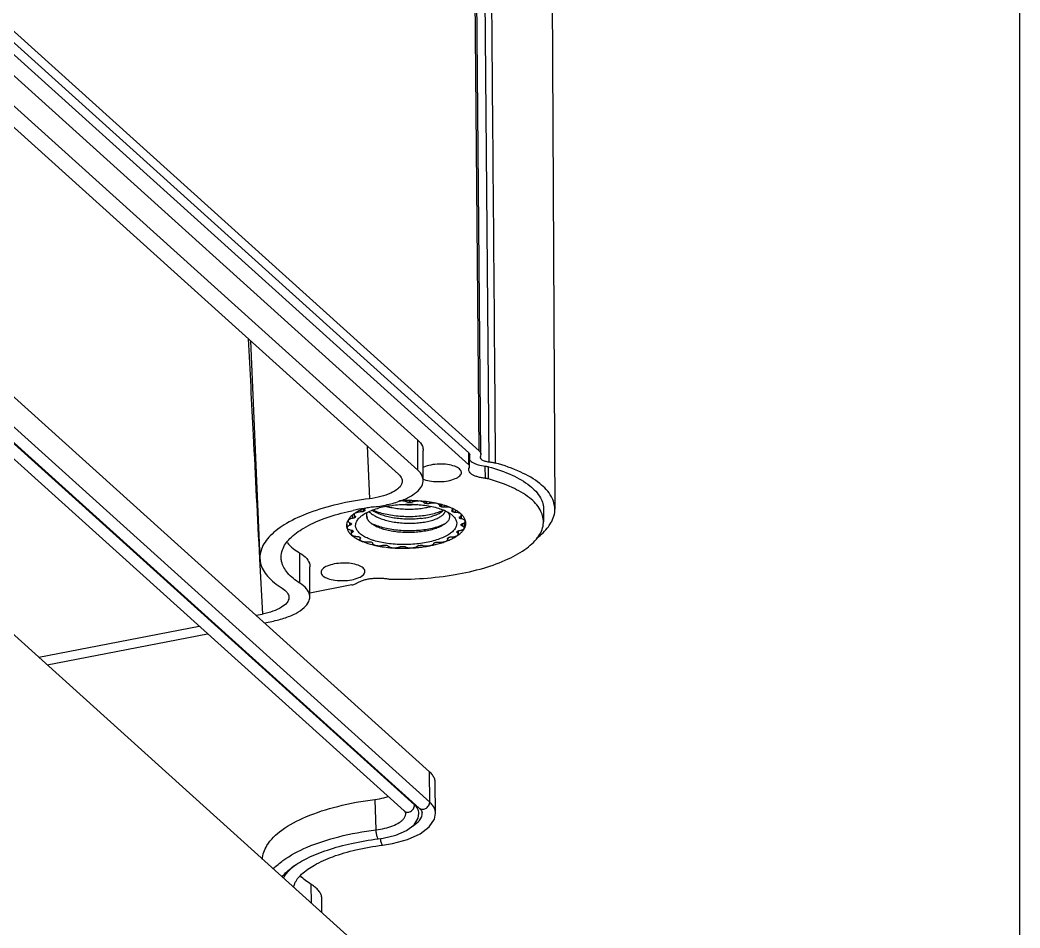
# Model space of a CAD drawing. Header units: millimetres. Extents: x 306 to 1885, y 393 to 1000.
# Drawn here: x 590.68 to 636.15, y 617.01 to 658.31 of the extents above; entities that cross this region are included whole.
import ezdxf

# ---------------------------------------------------------------- set-up
doc = ezdxf.new("R2010")
doc.units = ezdxf.units.MM

# ---------------------------------------------------------------- blocks, each defined once
blk = doc.blocks.new('u51')
at = {"color": 7}
for p, q in [((-61.33, 43.255), (-24.003, 9.597)), ((-53.505, 36.199), (-53.501, 35.586)), ((-53.027, 35.769), (-53.02, 34.924)), ((-56.066, 32.845), (-56.291, 32.811)), ((-56.26, 33.129), (-56.26, 33.129)), ((-56.066, 32.845), (-56.066, 32.844)), ((-55.911, 31.053), (-55.95, 32.438)), ((-57.877, 31.908), (-57.915, 31.688)), ((-58.665, 31.673), (-58.656, 30.295)), ((-58.025, 31.557), (-58.064, 31.664)), ((-57.927, 31.446), (-58.025, 31.557)), ((-57.927, 31.446), (-23.508, 0.409)), ((-57.239, 31.579), (-22.82, 0.542)), ((-58.402, 31.174), (-58.392, 29.794)), ((-58.402, 31.174), (-23.985, 0.138)), ((-57.714, 31.306), (-23.296, 0.271)), ((-58.392, 29.794), (-23.974, -1.242)), ((-41.004, 24.927), (-48.303, 23.521)), ((-40.62, 24.581), (-47.919, 23.175)), ((-50.884, 23.023), (-51.143, 22.973)), ((-50.5, 22.677), (-50.794, 22.621)), ((-50.664, 20.103), (-50.794, 22.621)), ((-52.952, 21.841), (-52.957, 20.47)), ((-54.861, 21.299), (-52.952, 21.667)), ((-52.503, 21.219), (-52.502, 19.845)), ((-50.253, 10.189), (-50.681, 20.102)), ((-59.223, 19.168), (-59.225, 19.219)), ((-59.225, 19.219), (-59.216, 19.185)), ((-59.218, 19.176), (-59.219, 19.196)), ((-55.804, 19.392), (-55.804, 19.395)), ((-55.804, 19.393), (-55.804, 19.395)), ((-55.804, 19.392), (-55.804, 19.393)), ((-55.245, 19.176), (-55.244, 19.139)), ((-55.227, 19.126), (-55.229, 19.217)), ((-55.227, 19.124), (-55.229, 19.126)), ((-59.97, 18.47), (-59.975, 18.698)), ((-59.697, 18.839), (-59.7, 18.98)), ((-59.659, 18.863), (-59.66, 18.921)), ((-54.915, 18.846), (-54.92, 18.861)), ((-54.891, 18.897), (-54.889, 18.82)), ((-54.826, 18.799), (-54.83, 18.974)), ((-54.641, 18.53), (-54.644, 18.69)), ((-63.585, 17.882), (-63.578, 18.432)), ((-59.872, 18.514), (-59.874, 18.609)), ((-59.836, 18.125), (-59.84, 18.291)), ((-59.827, 18.567), (-59.827, 18.562)), ((-59.756, 18.208), (-59.757, 18.253)), ((-59.751, 18.244), (-59.751, 18.218)), ((-59.751, 18.244), (-59.746, 18.229)), ((-55.523, 18.13), (-55.553, 18.254)), ((-55.013, 18.177), (-55.014, 18.221)), ((-55.005, 18.23), (-55.004, 18.169)), ((-54.911, 18.267), (-54.908, 18.135)), ((-54.84, 18.523), (-54.84, 18.528)), ((-54.838, 18.538), (-54.838, 18.515)), ((-54.776, 18.584), (-54.773, 18.472)), ((-63.902, -20.124), (-64.096, 17.852)), ((-59.557, 17.892), (-59.559, 17.998)), ((-59.447, 17.841), (-59.45, 17.973)), ((-59.437, 17.965), (-59.436, 17.884)), ((-59.436, 17.836), (-59.437, 17.873)), ((-59.06, 17.683), (-59.061, 17.758)), ((-58.934, 17.652), (-58.936, 17.748)), ((-58.918, 17.742), (-58.915, 17.647)), ((-55.442, 17.871), (-55.451, 17.905)), ((-55.441, 17.827), (-55.442, 17.872)), ((-55.413, 17.835), (-55.416, 17.945)), ((-55.4, 17.953), (-55.398, 17.842)), ((-55.283, 17.977), (-55.281, 17.895)), ((-54.966, 18.086), (-54.966, 18.11)), ((-58.863, 17.698), (-58.863, 17.697)), ((-58.863, 17.697), (-58.863, 17.695)), ((-58.861, 17.634), (-58.863, 17.695)), ((-58.393, 17.534), (-58.394, 17.596)), ((-58.263, 17.521), (-58.265, 17.602)), ((-58.243, 17.599), (-58.241, 17.518)), ((-58.154, 17.563), (-58.153, 17.509)), ((-57.622, 17.471), (-57.623, 17.526)), ((-57.501, 17.472), (-57.503, 17.548)), ((-57.479, 17.547), (-57.477, 17.473)), ((-57.366, 17.525), (-57.365, 17.474)), ((-55.554, 14.97), (-55.663, 17.377)), ((-61.078, 16.477), (-61.078, 15.92)), ((-60.938, 16.451), (-60.931, 15.893)), ((-58.107, 16.549), (-58.11, 15.18)), ((-60.206, 15.958), (-60.218, 15.918)), ((-57.861, 16.079), (-57.863, 14.71)), ((-57.861, 16.079), (-23.443, -14.957)), ((-56.988, 16.263), (-22.54, -14.8)), ((-60.811, -16.568), (-61.093, 15.697)), ((-60.71, 15.44), (-60.696, 15.492)), ((-60.219, 15.843), (-60.225, 15.367)), ((-60.178, 15.842), (-60.184, 15.288)), ((-22.852, -17.816), (-60.178, 15.842)), ((-60.734, 15.352), (-60.71, 15.44)), ((-60.734, 15.352), (-60.454, -16.913)), ((-60.651, 15.197), (-23.327, -18.46)), ((-60.651, 15.197), (-60.374, -16.912)), ((-22.858, -18.37), (-60.184, 15.288)), ((-57.863, 14.71), (-23.422, -16.348))]:
    blk.add_line(p, q, dxfattribs=at)
for points in [[(-56.26, 33.129), (-56.707, 33.057), (-57.398, 32.873), (-57.972, 32.618), (-58.383, 32.306), (-58.614, 31.95), (-58.665, 31.673)], [(-56.291, 32.811), (-56.86, 32.673), (-57.352, 32.462), (-57.69, 32.205), (-57.877, 31.908)], [(-57.239, 31.579), (-57.294, 31.64), (-57.315, 31.686)]]:
    blk.add_lwpolyline(points, dxfattribs=at)
for centre, radius, start, end in [((-57.668, 32.647), 1.526, 6.9198, 9.6827), ((-57.298, 13.734), 5.888, 97.8388, 100.8866), ((-57.239, 13.314), 6.312, 95.5584, 97.846), ((-57.204, 12.961), 6.667, 93.961, 95.564), ((-57.195, 12.839), 6.789, 90.9015, 93.9699), ((-57.196, 12.906), 6.722, 88.7047, 90.9003), ((-57.195, 12.954), 6.674, 87.4049, 88.7036), ((-57.188, 13.102), 6.526, 86.265, 87.408), ((-57.174, 13.32), 6.308, 85.3669, 86.2634), ((-57.155, 13.551), 6.076, 83.8633, 85.3705), ((-57.108, 13.962), 5.662, 80.3217, 83.8854), ((-58.594, 17.461), 1.918, 121.1411, 123.4348), ((-58.363, 17.079), 2.364, 116.579, 121.1369), ((-58.18, 16.713), 2.774, 112.6715, 116.5774), ((-58.237, 17.106), 2.277, 116.4351, 116.8704), ((-57.953, 16.17), 3.362, 109.3671, 112.6699), ((-57.733, 15.546), 4.023, 105.8115, 109.3823), ((-57.559, 14.937), 4.657, 103.0359, 105.8197), ((-57.564, 15.302), 4.206, 105.1323, 105.4215), ((-57.389, 14.204), 5.409, 100.8789, 103.0428), ((-57.245, 13.714), 5.827, 96.8695, 97.1022), ((-57.206, 13.311), 6.232, 89.6079, 89.8304), ((-57.119, 14.357), 5.181, 82.0349, 82.2865), ((-57.009, 14.551), 5.065, 78.5653, 80.3126), ((-56.904, 15.07), 4.535, 77.0033, 78.5587), ((-56.824, 15.421), 4.175, 75.616, 76.9994), ((-56.694, 15.911), 3.668, 71.2592, 75.6738), ((-56.712, 16.204), 3.288, 72.6214, 72.9622), ((-56.485, 16.529), 3.016, 68.2011, 71.2461), ((-56.31, 16.969), 2.543, 65.3918, 68.1797), ((-56.221, 17.167), 2.325, 64.2086, 65.3646), ((-56.024, 17.804), 1.542, 58.4049, 58.8778), ((-59.437, 18.426), 0.62, 153.1648, 154.2916), ((-59.39, 18.402), 0.674, 148.3514, 153.1137), ((-59.304, 18.348), 0.775, 142.6697, 148.33), ((-58.795, 17.767), 1.551, 123.4552, 125.6232), ((-58.996, 18.221), 0.922, 135.3472, 136.1423), ((-55.407, 18.519), 0.59, 32.5586, 33.6293), ((-54.93, 18.173), 0.635, 80.5055, 80.6401), ((-55.129, 18.578), 0.51, 12.9908, 17.8092), ((-55.1, 18.585), 0.481, 11.5219, 12.9571), ((-59.629, 18.496), 0.416, 182.2267, 185.7591), ((-59.589, 18.501), 0.457, 185.8209, 193.0299), ((-59.965, 18.401), 0.0566, 173.0653, 180.5784), ((-59.419, 18.493), 0.414, 170.3398, 171.6966), ((-59.26, 18.571), 0.59, 212.5586, 213.6293), ((-58.432, 17.324), 1.363, 117.5058, 120.3426), ((-56.694, 16.612), 2.112, 62.8107, 66.6308), ((-55.67, 18.869), 0.922, 315.3472, 316.1423), ((-55.248, 18.597), 0.414, 350.3398, 351.6966), ((-55.205, 18.652), 0.594, 333.127, 337.5555), ((-55.02, 18.596), 0.399, 350.1901, 357.4598), ((-55.012, 18.595), 0.392, 357.5496, 2.2357), ((-59.27, 18.685), 0.832, 224.7131, 225.6654), ((-59.78, 18.117), 0.0568, 181.5053, 194.8776), ((-58.495, 19.823), 2.213, 242.7829, 244.2101), ((-58.461, 19.891), 2.29, 244.2045, 244.6076), ((-58.641, 19.288), 1.544, 238.4052, 238.969), ((-57.954, 20.886), 3.288, 252.6214, 252.9622), ((-57.228, 21.941), 4.295, 280.8359, 285.2034), ((-57.548, 30.825), 13.183, 277.2474, 278.1143), ((-56.765, 15.778), 2.323, 65.5608, 67.1602), ((-56.511, 16.882), 1.247, 54.6748, 58.2415), ((-57.473, 30.302), 12.654, 278.1125, 279.2822), ((-56.189, 17.461), 0.733, 42.8297, 43.5382), ((-55.802, 18.124), 0.279, 359.454, 1.2911), ((-55.807, 18.124), 0.284, 357.7624, 359.4544), ((-57.338, 29.496), 11.836, 279.2688, 281.7416), ((-56.429, 19.984), 2.277, 296.4351, 296.8704), ((-55.752, 19.155), 1.345, 306.3057, 306.9685), ((-57.547, 22.733), 5.181, 262.0349, 262.2865), ((-57.46, 23.78), 6.232, 269.6079, 269.8304)]:
    blk.add_arc(centre, radius, start, end, dxfattribs=at)
for points, start_tangent, end_tangent in [([(-53.501, 35.586), (-53.495, 35.507), (-53.445, 35.352), (-53.348, 35.201), (-53.205, 35.058), (-53.02, 34.924)], (0.005967, -0.999982), (0.848433, -0.529303)), ([(-52.219, 35.047), (-52.265, 34.883), (-52.579, 34.459), (-53.158, 34.04), (-53.995, 33.657), (-55.05, 33.345), (-56.26, 33.129)], (-0.17193, -0.985109), (-0.992005, -0.126198)), ([(-51.695, 34.568), (-52.147, 34.14), (-52.84, 33.724), (-53.751, 33.354), (-54.843, 33.055), (-56.066, 32.844)], (-0.615172, -0.788393), (-0.992005, -0.126198)), ([(-53.02, 34.924), (-52.523, 34.526)], (0.848433, -0.529303), (0.6737, -0.739005)), ([(-51.758, 34.629), (-51.786, 34.58), (-52.301, 34.028)], (-0.478842, -0.877901), (-0.792347, -0.61007)), ([(-51.297, 34.208), (-51.731, 33.832), (-52.826, 33.228), (-54.266, 32.752), (-55.95, 32.438)], (-0.68091, -0.732368), (-0.992005, -0.126198)), ([(-50.798, 33.778), (-51.001, 33.145), (-51.676, 32.452), (-52.775, 31.846), (-54.22, 31.368), (-55.911, 31.053)], (-0.043588, -0.99905), (-0.992005, -0.126198)), ([(-56.205, 33.059), (-56.252, 33.128), (-56.258, 33.126)], (-0.340531, 0.940233), (-0.877519, -0.479543)), ([(-56.164, 32.904), (-56.205, 33.059)], (-0.168115, 0.985767), (-0.340531, 0.940233)), ([(-55.95, 32.438), (-55.969, 32.619), (-56.01, 32.774), (-56.058, 32.844), (-56.064, 32.841)], (-0.028632, 0.99959), (-0.878163, -0.478361)), ([(-55.95, 32.438), (-56.367, 32.362), (-56.732, 32.249), (-57.02, 32.105), (-57.131, 32.024), (-57.218, 31.938), (-57.29, 31.821)], (-0.992005, -0.126198), (-0.382847, -0.923812)), ([(-58.03, 31.855), (-58.062, 31.664)], (-0.357041, -0.934089), (0.036486, -0.999334)), ([(-57.657, 32.251), (-57.807, 32.14), (-58.03, 31.855)], (-0.839882, -0.542769), (-0.357041, -0.934089)), ([(-58.665, 31.67), (-58.662, 31.623), (-58.623, 31.469), (-58.536, 31.318), (-58.402, 31.174)], (0.00524, -0.999986), (0.742655, -0.669674)), ([(-57.927, 31.446), (-58.049, 31.5), (-58.218, 31.468), (-58.352, 31.343), (-58.402, 31.174)], (-0.752184, 0.658953), (0.00743, -0.999972)), ([(-57.912, 31.688), (-57.897, 31.571)], (-0.007375, -0.999973), (0.275325, -0.961351)), ([(-57.897, 31.571), (-57.864, 31.491)], (0.275325, -0.961351), (0.46619, -0.884685)), ([(-57.864, 31.491), (-57.714, 31.306)], (0.46619, -0.884685), (0.742655, -0.669674)), ([(-57.239, 31.578), (-57.361, 31.633), (-57.529, 31.6), (-57.664, 31.476), (-57.714, 31.306)], (-0.752565, 0.658518), (0.00743, -0.999972)), ([(-57.29, 31.821), (-57.309, 31.761), (-57.315, 31.688)], (-0.382847, -0.923812), (0.041272, -0.999148)), ([(-55.911, 31.053), (-56.321, 30.978), (-56.51, 30.926)], (-0.992005, -0.126198), (-0.954887, -0.29697)), ([(-58.656, 30.295), (-58.654, 30.247), (-58.615, 30.092), (-58.527, 29.94), (-58.392, 29.794)], (0.005228, -0.999986), (0.742655, -0.669674)), ([(-51.143, 22.973), (-51.773, 22.813), (-52.309, 22.592), (-52.695, 22.329), (-52.907, 22.047), (-52.95, 21.841)], (-0.981939, -0.189198), (-0.015453, -0.999881)), ([(-51.999, 21.848), (-52, 21.877), (-51.909, 22.104), (-51.663, 22.314), (-51.275, 22.494), (-50.794, 22.621)], (-0.066508, 0.997786), (0.981939, 0.189198)), ([(-52.95, 21.841), (-52.944, 21.754), (-52.804, 21.473), (-52.503, 21.219)], (-0.015453, -0.999881), (0.848433, -0.529303)), ([(-51.696, 21.448), (-51.924, 21.649), (-51.999, 21.848)], (-0.850824, 0.52545), (-0.066508, 0.997786)), ([(-50.683, 20.102), (-50.707, 20.297), (-51.029, 20.899), (-51.696, 21.448)], (-0.033534, 0.999438), (-0.850824, 0.52545)), ([(-56.639, 21.033), (-58.116, 20.999), (-59.554, 20.827), (-60.859, 20.528), (-61.976, 20.116), (-62.824, 19.619), (-63.371, 19.058), (-63.576, 18.473), (-63.577, 18.433)], (-0.999705, 0.024291), (-0.006425, -0.999979)), ([(-56.487, 21.019), (-56.536, 21.026), (-56.587, 21.031), (-56.639, 21.033)], (-0.986078, 0.166282), (-0.999705, 0.024291)), ([(-55.082, 21.217), (-55.2, 21.15), (-55.345, 21.092), (-55.514, 21.045), (-55.699, 21.011), (-55.896, 20.991), (-56.097, 20.986), (-56.296, 20.995), (-56.487, 21.019)], (-0.823351, -0.567532), (-0.986078, 0.166282)), ([(-54.857, 21.061), (-55.178, 20.966), (-55.39, 20.831), (-55.46, 20.676)], (-0.981939, -0.189198), (0.040513, -0.999179)), ([(-54.861, 21.299), (-54.947, 21.278), (-55.023, 21.25), (-55.082, 21.217)], (-0.981939, -0.189198), (-0.823351, -0.567532)), ([(-53.461, 20.724), (-53.461, 20.729), (-53.543, 20.88), (-53.764, 21.003), (-54.092, 21.081), (-54.476, 21.101), (-54.857, 21.061)], (0.004111, 0.999992), (-0.981939, -0.189198)), ([(-52.503, 21.219), (-51.938, 20.749), (-51.669, 20.238), (-51.649, 20.042)], (0.848433, -0.529303), (-0.002013, -0.999998)), ([(-55.46, 20.676), (-55.378, 20.526), (-55.156, 20.402), (-54.829, 20.325), (-54.445, 20.305), (-54.063, 20.345)], (0.040513, -0.999179), (0.981939, 0.189198)), ([(-54.063, 20.345), (-53.743, 20.44), (-53.531, 20.575), (-53.461, 20.724)], (0.981939, 0.189198), (0.004111, 0.999992)), ([(-52.502, 19.845), (-52.808, 20.1), (-52.95, 20.389), (-52.956, 20.47)], (-0.850334, 0.526243), (0.01639, 0.999866)), ([(-55.663, 17.377), (-54.21, 17.634), (-52.929, 18.016), (-51.891, 18.502), (-51.15, 19.065), (-50.748, 19.674), (-50.683, 20.102)], (0.992236, 0.124367), (-0.033534, 0.999438)), ([(-51.649, 20.042), (-51.706, 19.707), (-52.049, 19.188), (-52.678, 18.71), (-53.562, 18.295), (-54.646, 17.97), (-54.93, 17.907)], (-0.002013, -0.999998), (-0.979011, -0.203805)), ([(-50.149, 10.096), (-50.374, 14.483), (-50.664, 20.103)], (-0.05116, 0.99869), (-0.051655, 0.998665)), ([(-57.301, 19.565), (-57.357, 19.588), (-57.426, 19.604), (-57.505, 19.612), (-57.586, 19.611), (-57.666, 19.602), (-57.739, 19.586), (-57.799, 19.562), (-57.843, 19.534)], (-0.881734, 0.471748), (-0.75116, -0.660121)), ([(-57.188, 19.543), (-57.231, 19.546), (-57.27, 19.553), (-57.301, 19.565)], (-0.999996, 0.002961), (-0.881734, 0.471748)), ([(-57.043, 19.564), (-57.078, 19.552), (-57.119, 19.545), (-57.163, 19.543)], (-0.9122, -0.409745), (-0.999977, 0.006844)), ([(-56.512, 19.527), (-56.547, 19.556), (-56.6, 19.58), (-56.667, 19.598), (-56.744, 19.607), (-56.825, 19.609), (-56.906, 19.601), (-56.98, 19.586), (-57.043, 19.564)], (-0.630583, 0.776122), (-0.9122, -0.409745)), ([(-51.929, 19.369), (-51.934, 19.376), (-52.502, 19.845)], (-0.644267, 0.764801), (-0.850334, 0.526243)), ([(-63.264, 19.171), (-63.28, 19.159), (-63.804, 18.649)], (-0.801942, -0.597402), (-0.595181, -0.803592)), ([(-59.383, 19.113), (-59.464, 19.108), (-59.54, 19.094), (-59.606, 19.073), (-59.656, 19.046), (-59.689, 19.015), (-59.7, 18.983), (-59.7, 18.98)], (-0.999837, -0.018034), (0.032766, -0.999463)), ([(-59.266, 19.138), (-59.299, 19.125), (-59.339, 19.117), (-59.383, 19.113)], (-0.892024, -0.451987), (-0.999837, -0.018034)), ([(-59.222, 19.167), (-59.228, 19.161), (-59.251, 19.145)], (-0.603815, -0.797124), (-0.895433, -0.445197)), ([(-58.81, 19.348), (-58.891, 19.352), (-58.972, 19.348), (-59.05, 19.336), (-59.118, 19.316), (-59.172, 19.291), (-59.208, 19.261), (-59.224, 19.228), (-59.225, 19.219)], (-0.993815, 0.111051), (0.031919, -0.99949)), ([(-59.222, 19.03), (-59.105, 19.094), (-58.853, 19.202), (-58.565, 19.294), (-58.246, 19.368)], (0.859496, 0.511142), (0.981939, 0.189198)), ([(-59.217, 19.178), (-59.222, 19.167)], (-0.228814, -0.97347), (-0.603815, -0.797124)), ([(-59.216, 19.185), (-59.217, 19.178)], (0.027676, -0.999617), (-0.228814, -0.97347)), ([(-58.682, 19.357), (-58.723, 19.349), (-58.767, 19.345), (-58.81, 19.348)], (-0.963994, -0.265923), (-0.993815, 0.111051)), ([(-58.592, 19.407), (-58.604, 19.39), (-58.628, 19.374), (-58.662, 19.362)], (-0.289178, -0.957275), (-0.965324, -0.261055)), ([(-58.093, 19.503), (-58.164, 19.518), (-58.244, 19.524), (-58.326, 19.522), (-58.405, 19.511), (-58.475, 19.493), (-58.532, 19.468), (-58.572, 19.439), (-58.592, 19.407)], (-0.964741, 0.263202), (-0.289178, -0.957275)), ([(-58.246, 19.368), (-57.904, 19.421), (-57.549, 19.453), (-57.188, 19.463), (-56.831, 19.45), (-56.486, 19.415), (-56.162, 19.358), (-55.867, 19.281), (-55.8, 19.259)], (0.981939, 0.189198), (0.947804, -0.318854)), ([(-57.966, 19.496), (-58.01, 19.493), (-58.053, 19.496), (-58.093, 19.503)], (-0.992327, -0.123641), (-0.964741, 0.263202)), ([(-57.843, 19.534), (-57.867, 19.519), (-57.901, 19.507), (-57.942, 19.499)], (-0.75116, -0.660121), (-0.992821, -0.119611)), ([(-56.424, 19.492), (-56.462, 19.5), (-56.493, 19.512), (-56.512, 19.527)], (-0.990951, 0.134223), (-0.630583, 0.776122)), ([(-56.272, 19.494), (-56.314, 19.487), (-56.358, 19.485), (-56.401, 19.489)], (-0.971919, -0.235315), (-0.990352, 0.138574)), ([(-55.804, 19.395), (-55.814, 19.426), (-55.845, 19.455), (-55.894, 19.48), (-55.959, 19.499), (-56.034, 19.51), (-56.115, 19.513), (-56.196, 19.508), (-56.272, 19.494)], (-0.029555, 0.999563), (-0.971919, -0.235315)), ([(-55.797, 19.376), (-55.804, 19.392)], (-0.591737, 0.806131), (-0.030554, 0.999533)), ([(-55.8, 19.259), (-55.608, 19.186), (-55.391, 19.075), (-55.223, 18.952), (-55.106, 18.818), (-55.044, 18.678), (-55.038, 18.534), (-55.089, 18.39), (-55.196, 18.251), (-55.253, 18.197)], (0.947804, -0.318854), (-0.755143, -0.65556)), ([(-55.749, 19.348), (-55.779, 19.36), (-55.797, 19.376)], (-0.956109, 0.293012), (-0.591737, 0.806131)), ([(-55.605, 19.332), (-55.649, 19.33), (-55.692, 19.334), (-55.73, 19.342)], (-0.995189, -0.097977), (-0.954349, 0.298693)), ([(-55.229, 19.217), (-55.236, 19.241), (-55.262, 19.271), (-55.308, 19.298), (-55.37, 19.318), (-55.443, 19.331), (-55.524, 19.336), (-55.605, 19.332)], (-0.038399, 0.999263), (-0.995189, -0.097977)), ([(-55.253, 19.157), (-55.253, 19.159), (-55.245, 19.176)], (-0.038456, 0.99926), (0.632691, 0.774404)), ([(-55.229, 19.126), (-55.247, 19.141), (-55.253, 19.157)], (-0.856877, 0.515521), (-0.038456, 0.99926)), ([(-55.245, 19.176), (-55.23, 19.209), (-55.229, 19.217)], (0.632691, 0.774404), (-0.038399, 0.999263)), ([(-55.107, 19.092), (-55.15, 19.096), (-55.187, 19.105), (-55.216, 19.118)], (-0.999608, 0.027997), (-0.851762, 0.523929)), ([(-55.022, 19.158), (-55.209, 19.261)], (-0.850676, 0.52569), (-0.90035, 0.435167)), ([(-54.892, 19.068), (-55.022, 19.158)], (-0.785818, 0.618458), (-0.850676, 0.52569)), ([(-63.804, 18.649), (-63.87, 18.553), (-64.094, 17.916), (-64.095, 17.852)], (-0.595181, -0.803592), (0.013557, -0.999908)), ([(-59.996, 18.695), (-60.046, 18.512), (-60.046, 18.48)], (-0.433745, -0.901036), (0.038564, -0.999256)), ([(-59.755, 18.823), (-59.83, 18.808), (-59.892, 18.786), (-59.939, 18.758), (-59.967, 18.727), (-59.975, 18.698)], (-0.989319, -0.145765), (0.01242, -0.999923)), ([(-59.975, 18.698), (-59.975, 18.694), (-59.961, 18.662), (-59.927, 18.633), (-59.874, 18.609)], (0.01242, -0.999923), (0.943775, -0.330589)), ([(-59.835, 18.915), (-59.92, 18.818)], (-0.71401, -0.700135), (-0.605529, -0.795823)), ([(-59.698, 19.028), (-59.835, 18.915)], (-0.812556, -0.582883), (-0.71401, -0.700135)), ([(-59.697, 18.839), (-59.716, 18.832), (-59.755, 18.823)], (-0.92583, -0.377941), (-0.989319, -0.145765)), ([(-59.7, 18.98), (-59.691, 18.951), (-59.66, 18.921)], (0.032766, -0.999463), (0.820681, -0.571387)), ([(-59.661, 18.86), (-59.683, 18.845), (-59.697, 18.839)], (-0.692844, -0.721088), (-0.92583, -0.377941)), ([(-59.66, 18.921), (-59.645, 18.905), (-59.642, 18.893)], (0.820681, -0.571387), (0.042201, -0.999109)), ([(-59.642, 18.893), (-59.642, 18.887), (-59.652, 18.87)], (0.042201, -0.999109), (-0.702783, -0.711404)), ([(-59.395, 18.097), (-59.444, 18.138), (-59.561, 18.272), (-59.623, 18.413), (-59.628, 18.556), (-59.577, 18.7), (-59.471, 18.839), (-59.312, 18.972), (-59.222, 19.03)], (-0.785794, 0.618488), (0.859496, 0.511142)), ([(-59.066, 18.542), (-59.044, 18.556), (-58.86, 18.656), (-58.632, 18.745), (-58.369, 18.817), (-58.082, 18.87)], (0.823657, 0.567089), (0.989462, 0.144794)), ([(-59.061, 18.533), (-58.96, 18.581), (-58.72, 18.67), (-58.442, 18.742), (-58.133, 18.795), (-57.802, 18.828), (-57.457, 18.838), (-57.109, 18.826), (-56.766, 18.791), (-56.439, 18.733), (-56.136, 18.653), (-55.865, 18.555), (-55.856, 18.551)], (0.886704, 0.462337), (0.917496, -0.397746)), ([(-58.082, 18.87), (-57.786, 18.902), (-57.477, 18.916), (-57.168, 18.909), (-56.869, 18.882), (-56.587, 18.837), (-56.324, 18.773), (-56.09, 18.692), (-55.893, 18.598), (-55.846, 18.57)], (0.989462, 0.144794), (0.849768, -0.527157)), ([(-54.83, 18.974), (-54.833, 18.992), (-54.856, 19.022), (-54.898, 19.05), (-54.956, 19.071), (-55.028, 19.086), (-55.107, 19.092)], (-0.026693, 0.999644), (-0.999608, 0.027997)), ([(-54.92, 18.861), (-54.92, 18.864), (-54.912, 18.881), (-54.891, 18.897)], (-0.039466, 0.999221), (0.871568, 0.490275)), ([(-54.827, 18.799), (-54.864, 18.808), (-54.892, 18.821), (-54.909, 18.837)], (-0.986686, 0.162638), (-0.538126, 0.842864)), ([(-54.809, 18.996), (-54.892, 19.068)], (-0.708834, 0.705376), (-0.785818, 0.618458)), ([(-54.891, 18.897), (-54.851, 18.927), (-54.832, 18.959), (-54.83, 18.974)], (0.871568, 0.490275), (-0.026693, 0.999644)), ([(-54.645, 18.69), (-54.646, 18.701), (-54.664, 18.732), (-54.702, 18.76), (-54.758, 18.783), (-54.825, 18.799)], (-0.010871, 0.999941), (-0.986301, 0.164955)), ([(-54.694, 18.847), (-54.715, 18.882), (-54.809, 18.996)], (-0.497989, 0.867183), (-0.708834, 0.705376)), ([(-54.776, 18.584), (-54.716, 18.608), (-54.673, 18.636), (-54.649, 18.668), (-54.645, 18.69)], (0.956097, 0.29305), (-0.010871, 0.999941)), ([(-54.644, 18.734), (-54.694, 18.847)], (-0.305261, 0.952269), (-0.497989, 0.867183)), ([(-54.621, 18.61), (-54.63, 18.681)], (-0.038564, 0.999256), (-0.199688, 0.97986)), ([(-63.577, 18.433), (-63.432, 17.887), (-62.949, 17.342), (-62.147, 16.862), (-61.078, 16.477)], (-0.006425, -0.999979), (0.963338, -0.268289)), ([(-60.034, 18.398), (-59.951, 18.208), (-59.862, 18.099)], (0.224168, -0.974551), (0.703527, -0.710668)), ([(-60.022, 18.4), (-60.021, 18.39), (-60.006, 18.362)], (0.010871, -0.999941), (0.651695, -0.758481)), ([(-59.891, 18.506), (-59.95, 18.483), (-59.994, 18.454), (-60.018, 18.422), (-60.021, 18.408)], (-0.956097, -0.29305), (-0.120069, -0.992766)), ([(-60.006, 18.362), (-60.002, 18.358), (-59.964, 18.33), (-59.909, 18.307), (-59.84, 18.291)], (0.651695, -0.758481), (0.986686, -0.162638)), ([(-59.828, 18.552), (-59.838, 18.535), (-59.859, 18.519), (-59.891, 18.506)], (-0.144393, -0.98952), (-0.956097, -0.29305)), ([(-59.874, 18.609), (-59.847, 18.596), (-59.83, 18.58), (-59.827, 18.567)], (0.943775, -0.330589), (0.046772, -0.998906)), ([(-59.84, 18.291), (-59.803, 18.282), (-59.774, 18.269), (-59.757, 18.253)], (0.986686, -0.162638), (0.538126, -0.842864)), ([(-59.776, 18.193), (-59.815, 18.163), (-59.835, 18.131), (-59.837, 18.116)], (-0.871568, -0.490275), (0.026693, -0.999644)), ([(-59.746, 18.229), (-59.747, 18.226), (-59.755, 18.209), (-59.776, 18.193)], (0.039466, -0.999221), (-0.871568, -0.490275)), ([(-59.231, 17.989), (-59.287, 18.087), (-59.306, 18.207), (-59.27, 18.329), (-59.181, 18.447), (-59.066, 18.542)], (-0.616098, 0.787669), (0.823657, 0.567089)), ([(-58.03, 18.456), (-58.297, 18.41), (-58.54, 18.348), (-58.746, 18.271), (-58.909, 18.183), (-59.027, 18.088), (-59.098, 17.986), (-59.114, 17.931)], (-0.991574, -0.129538), (-0.178813, -0.983883)), ([(-58.025, 18.272), (-58.299, 18.226), (-58.543, 18.162), (-58.751, 18.083), (-58.915, 17.993), (-58.923, 17.987)], (-0.991574, -0.129538), (-0.82362, -0.567142)), ([(-58.911, 17.953), (-58.67, 18.038), (-58.387, 18.108), (-58.074, 18.159), (-57.741, 18.189), (-57.395, 18.196), (-57.047, 18.181), (-56.706, 18.142), (-56.381, 18.081), (-56.082, 18), (-55.863, 17.919)], (0.923223, 0.384265), (0.921502, -0.388373)), ([(-55.657, 17.966), (-55.724, 18.029), (-55.885, 18.142), (-56.083, 18.242), (-56.318, 18.328), (-56.578, 18.397), (-56.857, 18.447), (-57.149, 18.478), (-57.45, 18.49), (-57.747, 18.482), (-58.03, 18.456)], (-0.688821, 0.724932), (-0.991574, -0.129538)), ([(-58.025, 18.272), (-57.743, 18.299), (-57.446, 18.307), (-57.145, 18.295), (-56.853, 18.264), (-56.574, 18.213), (-56.314, 18.145), (-56.08, 18.059), (-55.881, 17.959), (-55.854, 17.943)], (0.991574, 0.129538), (0.849798, -0.527109)), ([(-55.846, 18.57), (-55.735, 18.491), (-55.637, 18.396)], (0.849768, -0.527157), (0.641913, -0.766777)), ([(-55.253, 18.197), (-55.354, 18.118), (-55.562, 17.997), (-55.813, 17.888)], (-0.755143, -0.65556), (-0.937405, -0.348242)), ([(-55.637, 18.396), (-55.621, 18.376), (-55.553, 18.254)], (0.641913, -0.766777), (0.335135, -0.94217)), ([(-55.523, 18.13), (-55.553, 18.254)], (-0.071686, 0.997427), (-0.382176, 0.92409)), ([(-55.025, 18.198), (-55.024, 18.203), (-55.014, 18.221)], (-0.042201, 0.999109), (0.702783, 0.711404)), ([(-55.006, 18.169), (-55.022, 18.186), (-55.025, 18.198)], (-0.820681, 0.571387), (-0.042201, 0.999109)), ([(-55.005, 18.23), (-54.983, 18.246), (-54.951, 18.258), (-54.911, 18.267)], (0.692844, 0.721088), (0.989319, 0.145765)), ([(-54.943, 18.081), (-54.746, 18.272), (-54.676, 18.384)], (0.798944, 0.601406), (0.451345, 0.89235)), ([(-54.911, 18.267), (-54.837, 18.282), (-54.774, 18.305), (-54.727, 18.332), (-54.716, 18.342)], (0.989319, 0.145765), (0.719982, 0.693993)), ([(-54.836, 18.511), (-54.84, 18.523)], (-0.488212, 0.872725), (-0.046772, 0.998906)), ([(-54.838, 18.538), (-54.829, 18.555), (-54.808, 18.571), (-54.776, 18.584)], (0.144393, 0.98952), (0.956097, 0.29305)), ([(-54.792, 18.481), (-54.82, 18.494), (-54.836, 18.511)], (-0.943775, 0.330589), (-0.488212, 0.872725)), ([(-54.692, 18.401), (-54.706, 18.428), (-54.74, 18.457), (-54.792, 18.481)], (-0.19527, 0.980749), (-0.943775, 0.330589)), ([(-54.716, 18.342), (-54.699, 18.364), (-54.692, 18.392)], (0.719982, 0.693993), (-0.01242, 0.999923)), ([(-54.692, 18.392), (-54.692, 18.396), (-54.692, 18.401)], (-0.01242, 0.999923), (-0.19527, 0.980749)), ([(-54.656, 18.426), (-54.626, 18.528)], (0.381066, 0.924548), (0.169224, 0.985578)), ([(-64.095, 17.852), (-63.939, 17.283), (-63.413, 16.689), (-62.546, 16.169), (-61.386, 15.752)], (0.013557, -0.999908), (0.963266, -0.268549)), ([(-61.078, 15.92), (-62.15, 16.306), (-62.954, 16.788), (-63.439, 17.335), (-63.585, 17.882)], (-0.963338, 0.268289), (0.006425, 0.999979)), ([(-59.852, 18.089), (-59.645, 17.932), (-59.507, 17.854)], (0.715241, -0.698878), (0.889231, -0.457458)), ([(-59.763, 18.038), (-59.71, 18.019), (-59.639, 18.004), (-59.559, 17.998)], (0.910945, -0.412528), (0.999608, -0.027997)), ([(-59.559, 17.998), (-59.517, 17.994), (-59.479, 17.985), (-59.45, 17.973)], (0.999608, -0.027997), (0.851762, -0.523929)), ([(-59.443, 17.823), (-59.151, 17.705), (-58.88, 17.625)], (0.903388, -0.428824), (0.968615, -0.248566)), ([(-59.437, 17.965), (-59.419, 17.949), (-59.414, 17.933)], (0.856877, -0.515521), (0.038456, -0.99926)), ([(-59.421, 17.914), (-59.437, 17.882), (-59.437, 17.873)], (-0.632691, -0.774404), (0.038399, -0.999263)), ([(-59.437, 17.873), (-59.431, 17.849), (-59.409, 17.823)], (0.038399, -0.999263), (0.762633, -0.646832)), ([(-59.414, 17.933), (-59.414, 17.931), (-59.421, 17.914)], (0.038456, -0.99926), (-0.632691, -0.774404)), ([(-56.421, 17.722), (-56.762, 17.669), (-57.118, 17.637), (-57.478, 17.627), (-57.836, 17.64), (-58.18, 17.676), (-58.504, 17.732), (-58.8, 17.809), (-59.059, 17.904), (-59.275, 18.015), (-59.395, 18.097)], (-0.981939, -0.189198), (-0.785794, 0.618488)), ([(-59.297, 17.772), (-59.223, 17.759), (-59.143, 17.755), (-59.061, 17.758)], (0.971304, -0.237842), (0.995189, 0.097977)), ([(-59.061, 17.758), (-59.017, 17.76), (-58.974, 17.757), (-58.936, 17.748)], (0.995189, 0.097977), (0.954349, -0.298693)), ([(-59.033, 17.898), (-58.915, 17.952), (-58.911, 17.953)], (0.891009, 0.453987), (0.923223, 0.384265)), ([(-58.923, 17.987), (-59.032, 17.894)], (-0.82362, -0.567142), (-0.670897, -0.741551)), ([(-58.918, 17.742), (-58.888, 17.73), (-58.869, 17.714), (-58.863, 17.698)], (0.956109, -0.293012), (0.030554, -0.999533)), ([(-58.014, 17.814), (-58.277, 17.769), (-58.456, 17.726)], (-0.991574, -0.129538), (-0.963047, -0.269334)), ([(-55.885, 17.748), (-56.555, 17.627), (-57.158, 17.44), (-57.632, 17.203), (-57.946, 16.938), (-58.097, 16.646), (-58.106, 16.549)], (-0.992005, -0.126198), (0.008806, -0.999961)), ([(-56.432, 17.723), (-56.563, 17.755), (-56.842, 17.805), (-57.134, 17.836), (-57.435, 17.848), (-57.732, 17.84), (-58.014, 17.814)], (-0.967112, 0.254351), (-0.991574, -0.129538)), ([(-55.813, 17.888), (-56.102, 17.796)], (-0.937405, -0.348242), (-0.964676, -0.26344)), ([(-55.548, 18.002), (-55.541, 18.021), (-55.523, 18.113)], (0.390121, 0.920763), (0.039002, 0.999239)), ([(-55.466, 17.822), (-55.459, 17.83), (-55.443, 17.862), (-55.442, 17.871)], (0.710003, 0.704198), (-0.031919, 0.99949)), ([(-55.45, 17.905), (-55.45, 17.912), (-55.439, 17.929), (-55.416, 17.945)], (-0.027676, 0.999617), (0.895433, 0.445197)), ([(-55.416, 17.819), (-55.14, 17.954)], (0.922027, 0.387126), (0.870539, 0.4921)), ([(-55.4, 17.953), (-55.367, 17.965), (-55.327, 17.974), (-55.283, 17.977)], (0.892024, 0.451987), (0.999837, 0.018034)), ([(-55.283, 17.977), (-55.202, 17.983), (-55.126, 17.996), (-55.061, 18.017), (-55.022, 18.037)], (0.999837, 0.018034), (0.857283, 0.514846)), ([(-55.14, 17.954), (-55.081, 17.988), (-54.955, 18.071)], (0.870539, 0.4921), (0.805847, 0.592124)), ([(-54.966, 18.11), (-54.976, 18.14), (-55.006, 18.169)], (-0.032766, 0.999463), (-0.820681, 0.571387)), ([(-54.978, 18.075), (-54.966, 18.107), (-54.966, 18.11)], (0.554864, 0.831941), (-0.032766, 0.999463)), ([(-58.88, 17.625), (-58.51, 17.547), (-57.774, 17.469), (-57.035, 17.476)], (0.968615, -0.248566), (0.997932, 0.064272)), ([(-58.863, 17.695), (-58.853, 17.665), (-58.822, 17.635), (-58.78, 17.613)], (0.029555, -0.999563), (0.924106, -0.382136)), ([(-58.66, 17.583), (-58.633, 17.58), (-58.552, 17.577), (-58.47, 17.582), (-58.394, 17.596)], (0.991354, -0.131218), (0.971919, 0.235315)), ([(-58.394, 17.596), (-58.353, 17.603), (-58.308, 17.605), (-58.265, 17.602)], (0.971919, 0.235315), (0.990352, -0.138574)), ([(-58.243, 17.599), (-58.204, 17.591), (-58.174, 17.578), (-58.154, 17.563)], (0.990951, -0.134223), (0.630583, -0.776122)), ([(-58.154, 17.563), (-58.12, 17.534), (-58.067, 17.51), (-58.001, 17.493)], (0.630583, -0.776122), (0.982345, -0.18708)), ([(-57.903, 17.482), (-57.841, 17.482), (-57.761, 17.489), (-57.686, 17.504), (-57.623, 17.526)], (0.999079, -0.042913), (0.9122, 0.409745)), ([(-57.869, 17.646), (-57.728, 17.657), (-57.431, 17.665), (-57.13, 17.653), (-57.042, 17.646)], (0.995581, 0.093905), (0.995664, -0.093021)), ([(-57.623, 17.526), (-57.588, 17.538), (-57.547, 17.545), (-57.503, 17.548)], (0.9122, 0.409745), (0.999977, -0.006844)), ([(-57.479, 17.547), (-57.435, 17.545), (-57.397, 17.537), (-57.366, 17.525)], (0.999996, -0.002961), (0.881734, -0.471748)), ([(-57.366, 17.525), (-57.31, 17.502), (-57.24, 17.486), (-57.162, 17.478), (-57.08, 17.479), (-57.006, 17.487)], (0.881734, -0.471748), (0.987597, 0.157007)), ([(-57.15, 16.561), (-57.125, 16.709), (-56.951, 16.929), (-56.63, 17.124), (-56.182, 17.279), (-55.663, 17.377)], (-0.034263, 0.999413), (0.992236, 0.124367)), ([(-61.078, 16.477), (-61.034, 16.466), (-60.987, 16.458), (-60.938, 16.451)], (0.963338, -0.268289), (0.994187, -0.107668)), ([(-60.938, 16.451), (-60.753, 16.423), (-60.586, 16.382), (-60.441, 16.33), (-60.324, 16.267), (-60.241, 16.196), (-60.192, 16.119), (-60.18, 16.053)], (0.994187, -0.107668), (-0.00764, -0.999971)), ([(-59.244, 16.558), (-59.565, 16.463), (-59.776, 16.328), (-59.847, 16.173)], (-0.981939, -0.189198), (0.040513, -0.999179)), ([(-58.151, 16.501), (-58.479, 16.578), (-58.862, 16.599), (-59.244, 16.558)], (-0.944857, 0.327482), (-0.981939, -0.189198)), ([(-58.104, 16.483), (-58.151, 16.501)], (-0.929882, 0.367859), (-0.944857, 0.327482)), ([(-58.106, 16.549), (-58.065, 16.351), (-57.861, 16.079)], (0.008806, -0.999961), (0.742655, -0.669674)), ([(-56.988, 16.263), (-57.137, 16.477), (-57.15, 16.561)], (-0.742655, 0.669674), (-0.034263, 0.999413)), ([(-60.931, 15.893), (-61.007, 15.904), (-61.078, 15.92)], (-0.994187, 0.107668), (-0.963338, 0.268289)), ([(-60.218, 15.918), (-60.208, 15.879), (-60.178, 15.842)], (-0.008097, -0.999967), (0.742655, -0.669674)), ([(-60.18, 16.053), (-60.18, 16.039), (-60.206, 15.958)], (-0.00764, -0.999971), (-0.480105, -0.877211)), ([(-59.847, 16.173), (-59.765, 16.024), (-59.543, 15.9), (-59.215, 15.822), (-58.832, 15.802), (-58.45, 15.843)], (0.040513, -0.999179), (0.981939, 0.189198)), ([(-58.45, 15.843), (-58.129, 15.937), (-58.107, 15.947)], (0.981939, 0.189198), (0.917801, 0.397041)), ([(-61.093, 15.697), (-61.246, 15.719), (-61.386, 15.752)], (-0.994185, 0.107684), (-0.963266, 0.268549)), ([(-61.117, -16.509), (-61.181, -9.017), (-61.246, -1.282), (-61.314, 6.9), (-61.386, 15.752)], (-0.00856, 0.999963), (-0.008086, 0.999967)), ([(-60.702, 15.523), (-60.771, 15.602), (-60.911, 15.662), (-61.093, 15.697)], (-0.298248, 0.954489), (-0.994185, 0.107684)), ([(-60.337, 15.718), (-60.455, 15.779), (-60.6, 15.83), (-60.931, 15.893)], (-0.839742, 0.542986), (-0.994187, 0.107668)), ([(-60.697, 15.492), (-60.702, 15.523)], (0.002405, 0.999997), (-0.298248, 0.954489)), ([(-60.218, 15.605), (-60.249, 15.645), (-60.335, 15.717), (-60.337, 15.718)], (-0.535564, 0.844495), (-0.839742, 0.542986)), ([(-60.651, 15.197), (-60.714, 15.275), (-60.734, 15.352)], (-0.742655, 0.669674), (-0.012044, 0.999927)), ([(-60.184, 15.288), (-60.215, 15.327), (-60.225, 15.367)], (-0.742655, 0.669674), (0.009163, 0.999958)), ([(-57.863, 14.71), (-58.069, 14.982), (-58.108, 15.18)], (-0.742655, 0.669674), (-0.008697, 0.999962))]:
    blk.add_spline(points, degree=3, dxfattribs=dict(at, start_tangent=start_tangent, end_tangent=end_tangent))
blk = doc.blocks.new('u15')
at = {"layer": 'Defpoints', "color": 2}
for points in [[(0, 230.964), (-165.144, 230.964), (-165.144, 0), (0, 0)], [(0, 230.964), (165.144, 230.964), (165.144, 0), (0, 0)]]:
    blk.add_lwpolyline(points, close=True, dxfattribs=at)
blk.add_blockref('u51', (-79.896, 115.482))

msp = doc.modelspace()

# ---------------------------------------------------------------- block references
at = {"rotation": 180}
for p in [(471.008, 769.39), (801.296, 769.39)]:
    msp.add_blockref('u15', p, dxfattribs=at)

doc.saveas('drawing.dxf')
